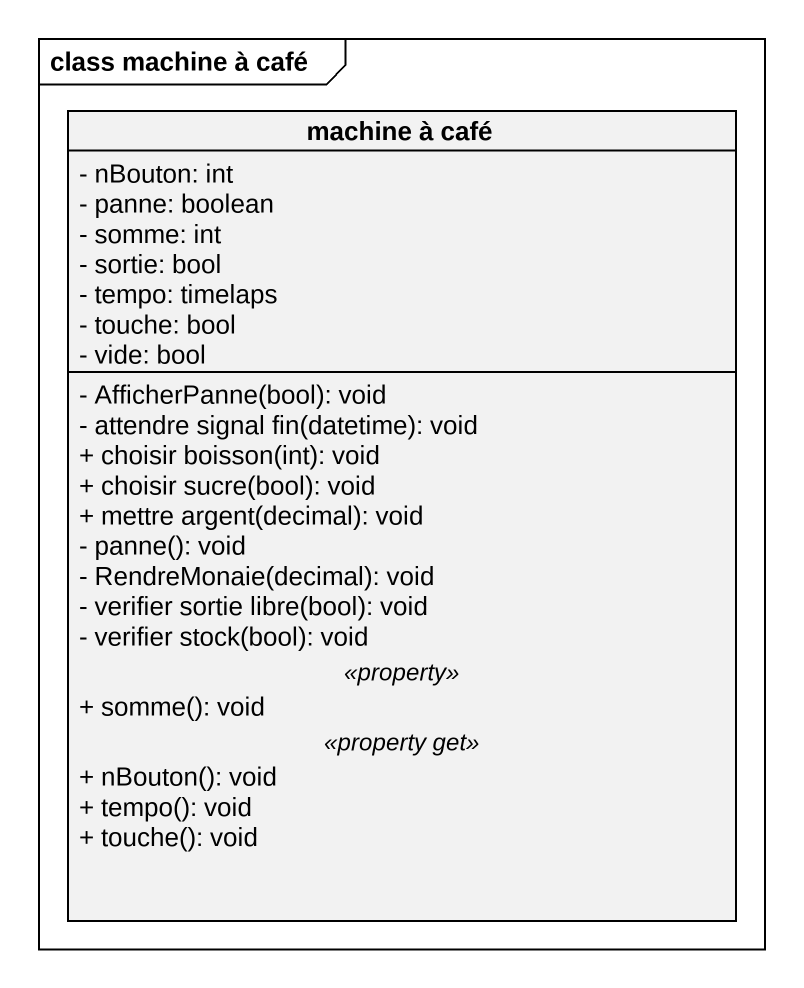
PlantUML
@startuml
mainframe class machine à café
hide circle
hide empty members
skinparam classAttributeIconSize 0
class "machine à café" as machine_à_café {
  - nBouton: int
  - panne: boolean
  - somme: int
  - sortie: bool
  - tempo: timelaps
  - touche: bool
  - vide: bool
  --
  - AfficherPanne(bool): void
  - attendre signal fin(datetime): void
  + choisir boisson(int): void
  + choisir sucre(bool): void
  + mettre argent(decimal): void
  - panne(): void
  - RendreMonaie(decimal): void
  - verifier sortie libre(bool): void
  - verifier stock(bool): void
  .. <<property>> ..
  + somme(): void
  .. <<property get>> ..
  + nBouton(): void
  + tempo(): void
  + touche(): void
}
@enduml
